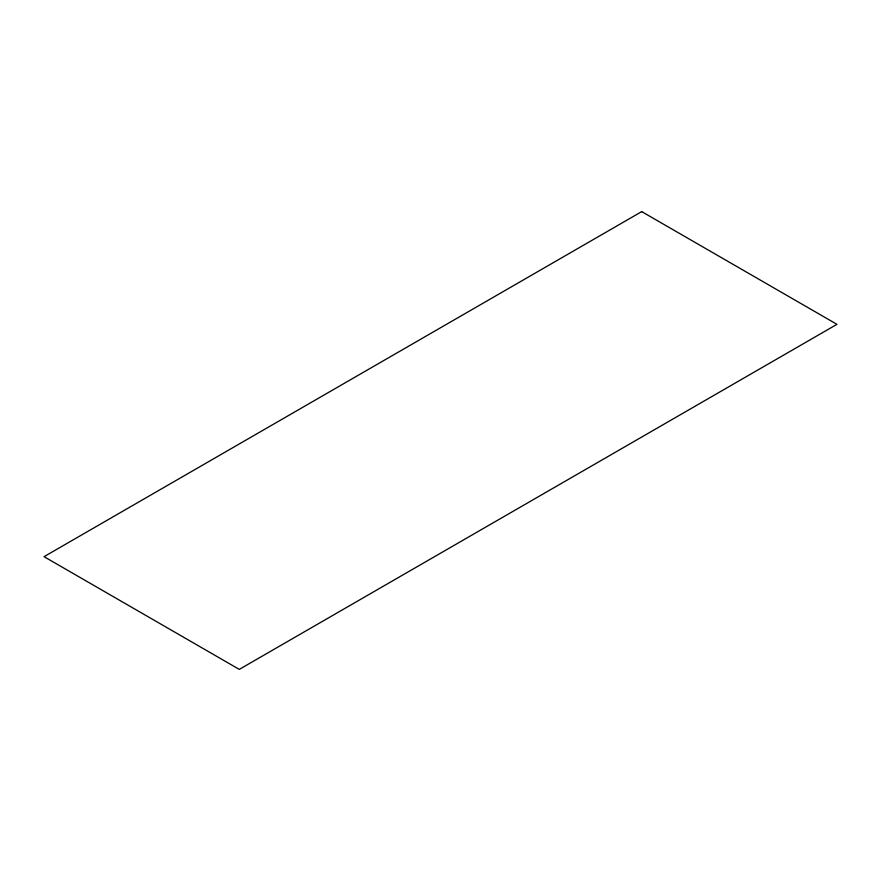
<?xml version="1.0" encoding="UTF-8"?>
<svg xmlns="http://www.w3.org/2000/svg" width="881" height="881" viewBox="0 0 881 881"><rect width="100%" height="100%" fill="white"/><g stroke="black" fill="none" stroke-linecap="round" stroke-linejoin="round"><path stroke-width="1.32" d="M641.709 211.616L44.05 556.671L239.291 669.384L836.95 324.329L641.709 211.616"/></g></svg>
